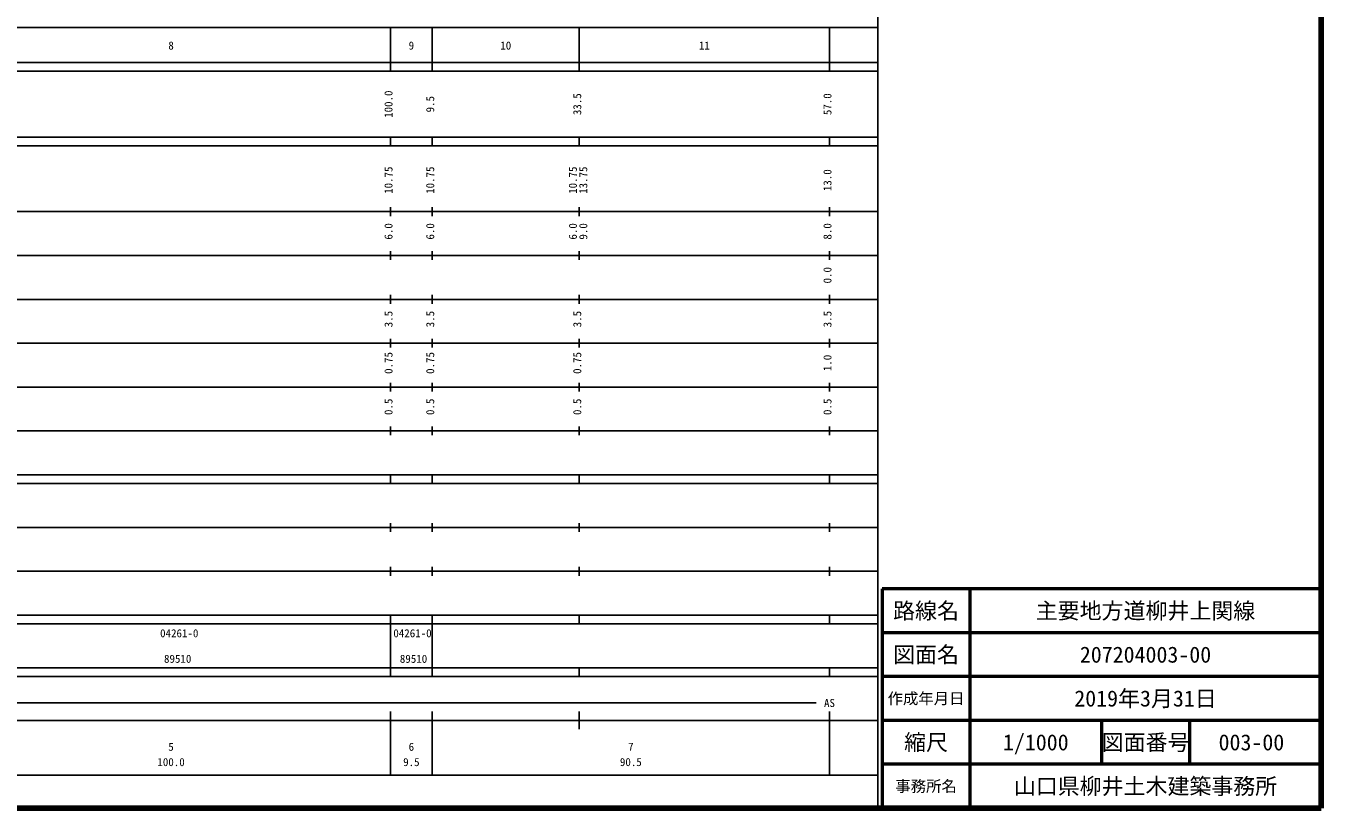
# Model space of a CAD drawing. Units: millimetres on the paper, enlarged 1000 times. Extents: x 40000 to 680000, y 20000 to 380000.
# Drawn here: x 384932 to 680000, y 20000 to 198357 of the extents above; entities that cross this region are included whole.
import ezdxf
from ezdxf.enums import TextEntityAlignment as Align

# ---------------------------------------------------------------- set-up
doc = ezdxf.new("R2010")
doc.units = ezdxf.units.MM
doc.header["$LTSCALE"] = 1000
for name, color, linetype, lineweight in [('M-TTL', 2, 'Continuous', 140), ('M-TTL-BAND', 7, 'Continuous', 25), ('M-TTL-FRAM', 2, 'Continuous', 50), ('M-TTL-LINE', 7, 'Continuous', 50)]:
    doc.layers.add(name, color=color, linetype=linetype, lineweight=lineweight)
doc.layers.add('M-TTL-TXT', color=7, linetype='Continuous')
doc.styles.add('ＭＳ ゴシック', font='')
doc.styles.get('ＭＳ ゴシック').set_extended_font_data('MS Gothic')

msp = doc.modelspace()

# ---------------------------------------------------------------- linework, layer by layer
at = {"layer": 'M-TTL'}
for p, q in [((680000, 20000), (680000, 380000)), ((40000, 20000), (680000, 20000))]:
    msp.add_line(p, q, dxfattribs=at)
at = {"layer": 'M-TTL-BAND'}
for p, q in [((579000, 20000), (579000, 370000)), ((68000, 198000), (579000, 198000)), ((468000, 188000), (468000, 198000)), ((468000, 188000), (468000, 198000)), ((477500, 188000), (477500, 198000)), ((511000, 188000), (511000, 198000)), ((568000, 188000), (568000, 198000)), ((568000, 188000), (568000, 198000)), ((40000, 190000), (579000, 190000)), ((40000, 188000), (579000, 188000)), ((40000, 173000), (579000, 173000)), ((468000, 171000), (468000, 173000)), ((468000, 171000), (468000, 173000)), ((477500, 171000), (477500, 173000)), ((511000, 171000), (511000, 173000)), ((568000, 171000), (568000, 173000)), ((568000, 171000), (568000, 173000)), ((40000, 171000), (579000, 171000)), ((468000, 155000), (468000, 157000)), ((468000, 155000), (468000, 157000)), ((477500, 155000), (477500, 157000)), ((511000, 155000), (511000, 157000)), ((568000, 155000), (568000, 157000)), ((568000, 155000), (568000, 157000)), ((40000, 156000), (579000, 156000)), ((46000, 146000), (579000, 146000)), ((468000, 145000), (468000, 147000)), ((468000, 145000), (468000, 147000)), ((477500, 145000), (477500, 147000)), ((511000, 145000), (511000, 147000)), ((568000, 145000), (568000, 147000)), ((568000, 145000), (568000, 147000)), ((52000, 136000), (579000, 136000)), ((468000, 135000), (468000, 137000)), ((468000, 135000), (468000, 137000)), ((477500, 135000), (477500, 137000)), ((511000, 135000), (511000, 137000)), ((568000, 135000), (568000, 137000)), ((568000, 135000), (568000, 137000)), ((468000, 125000), (468000, 127000)), ((468000, 125000), (468000, 127000)), ((477500, 125000), (477500, 127000)), ((511000, 125000), (511000, 127000)), ((568000, 125000), (568000, 127000)), ((568000, 125000), (568000, 127000)), ((46000, 126000), (579000, 126000)), ((52000, 116000), (579000, 116000)), ((468000, 115000), (468000, 117000)), ((468000, 115000), (468000, 117000)), ((477500, 115000), (477500, 117000)), ((511000, 115000), (511000, 117000)), ((568000, 115000), (568000, 117000)), ((568000, 115000), (568000, 117000)), ((468000, 105000), (468000, 107000)), ((468000, 105000), (468000, 107000)), ((477500, 105000), (477500, 107000)), ((511000, 105000), (511000, 107000)), ((568000, 105000), (568000, 107000)), ((568000, 105000), (568000, 107000)), ((46000, 106000), (579000, 106000)), ((40000, 96000), (579000, 96000)), ((468000, 94000), (468000, 96000)), ((468000, 94000), (468000, 96000)), ((477500, 94000), (477500, 96000)), ((511000, 94000), (511000, 96000)), ((568000, 94000), (568000, 96000)), ((568000, 94000), (568000, 96000)), ((40000, 94000), (579000, 94000)), ((49000, 84000), (579000, 84000)), ((468000, 83000), (468000, 85000)), ((468000, 83000), (468000, 85000)), ((477500, 83000), (477500, 85000)), ((511000, 83000), (511000, 85000)), ((568000, 83000), (568000, 85000)), ((568000, 83000), (568000, 85000)), ((40000, 74000), (579000, 74000)), ((468000, 73000), (468000, 75000)), ((468000, 73000), (468000, 75000)), ((477500, 73000), (477500, 75000)), ((511000, 73000), (511000, 75000)), ((568000, 73000), (568000, 75000)), ((568000, 73000), (568000, 75000)), ((40000, 64000), (579000, 64000)), ((40000, 62000), (579000, 62000)), ((468000, 62000), (468000, 64000)), ((468000, 62000), (468000, 64000)), ((468000, 52000), (468000, 62000)), ((468000, 52000), (468000, 62000)), ((468000, 52000), (468000, 62000)), ((468000, 52000), (468000, 62000)), ((477500, 62000), (477500, 64000)), ((477500, 52000), (477500, 62000)), ((511000, 62000), (511000, 64000)), ((568000, 62000), (568000, 64000)), ((568000, 62000), (568000, 64000)), ((40000, 52000), (579000, 52000)), ((468000, 50000), (468000, 52000)), ((468000, 50000), (468000, 52000)), ((477500, 50000), (477500, 52000)), ((511000, 50000), (511000, 52000)), ((568000, 50000), (568000, 52000)), ((568000, 50000), (568000, 52000)), ((40000, 50000), (579000, 50000)), ((71000, 44000), (565000, 44000)), ((468000, 27500), (468000, 42000)), ((468000, 27500), (468000, 42000)), ((477500, 27500), (477500, 42000)), ((511000, 38000), (511000, 42000)), ((568000, 27500), (568000, 42000)), ((568000, 27500), (568000, 42000)), ((568000, 27500), (568000, 42000)), ((40000, 40000), (579000, 40000)), ((68000, 27500), (579000, 27500))]:
    msp.add_line(p, q, dxfattribs=at)
at = {"layer": 'M-TTL-FRAM'}
for p, q in [((680000, 70000), (580000, 70000)), ((580000, 70000), (580000, 20000))]:
    msp.add_line(p, q, dxfattribs=at)
at = {"layer": 'M-TTL-LINE'}
for p, q in [((600000, 70000), (600000, 20000)), ((680000, 60000), (580000, 60000)), ((680000, 50000), (580000, 50000)), ((680000, 40000), (580000, 40000)), ((630000, 40000), (630000, 30000)), ((650000, 40000), (650000, 30000)), ((680000, 30000), (580000, 30000))]:
    msp.add_line(p, q, dxfattribs=at)

# ---------------------------------------------------------------- texts
at = {"layer": 'M-TTL-BAND', "style": 'ＭＳ ゴシック'}
for s, p in [('8', (418000, 192405)), ('9', (472750, 192405)), ('10', (494250, 192405)), ('11', (539500, 192405)), ('AS', (568000, 42500)), ('5', (418000, 32523)), ('6', (472750, 32523)), ('7', (522750, 32523)), ('100.0', (418000, 29033)), ('9.5', (472750, 29033)), ('90.5', (522750, 29033))]:
    msp.add_text(s, height=1833, dxfattribs=at).set_placement(p, align=Align.BOTTOM_CENTER)
for s, p in [('100.0', (469000, 180500)), ('9.5', (478500, 180500)), ('33.5', (512000, 180500)), ('57.0', (569000, 180500)), ('10.75', (469000, 163174)), ('10.75', (478500, 163174)), ('10.75', (511000, 163174)), ('13.75', (513370, 163174)), ('13.0', (569000, 163174)), ('6.0', (469000, 151500)), ('6.0', (478500, 151500)), ('6.0', (511000, 151500)), ('9.0', (513370, 151500)), ('8.0', (569000, 151500)), ('0.0', (569000, 141500)), ('3.5', (469000, 131500)), ('3.5', (478500, 131500)), ('3.5', (512000, 131500)), ('3.5', (569000, 131500)), ('0.75', (469000, 121500)), ('0.75', (478500, 121500)), ('0.75', (512000, 121500)), ('1.0', (569000, 121500)), ('0.5', (469000, 111500)), ('0.5', (478500, 111500)), ('0.5', (512000, 111500)), ('0.5', (569000, 111500))]:
    msp.add_text(s, height=1833, rotation=90, dxfattribs=at).set_placement(p, align=Align.BOTTOM_CENTER)
for s, p in [('04261-0', (415500, 58405)), ('04261-0', (468636, 58405)), ('89510', (416392, 52580)), ('89510', (470121, 52580))]:
    msp.add_text(s, height=1833, dxfattribs=at).set_placement(p, align=Align.BOTTOM_LEFT)
at = {"layer": 'M-TTL-TXT', "style": 'ＭＳ ゴシック'}
for s, height, p in [('路線名', 3666, (590000, 65000)), ('路線名', 3666, (590000, 65000)), ('主要地方道柳井上関線', 3666, (640000, 65000)), ('図面名', 3666, (590000, 55000)), ('図面名', 3666, (590000, 55000)), ('207204003-00', 3666, (640000, 55000)), ('2019年3月31日', 3666, (640000, 45000)), ('作成年月日', 2566, (590000, 45000)), ('作成年月日', 2566, (590000, 45000)), ('縮尺', 3666, (590000, 35000)), ('縮尺', 3666, (590000, 35000)), ('1/1000', 3666, (615000, 35000)), ('図面番号', 3666, (640000, 35000)), ('図面番号', 3666, (640000, 35000)), ('003-00', 3666, (664125, 35000)), ('事務所名', 2566, (590000, 25000)), ('事務所名', 2566, (590000, 25000)), ('山口県柳井土木建築事務所', 3666, (640000, 25000))]:
    msp.add_text(s, height=height, dxfattribs=at).set_placement(p, align=Align.MIDDLE_CENTER)

doc.saveas('drawing.dxf')
